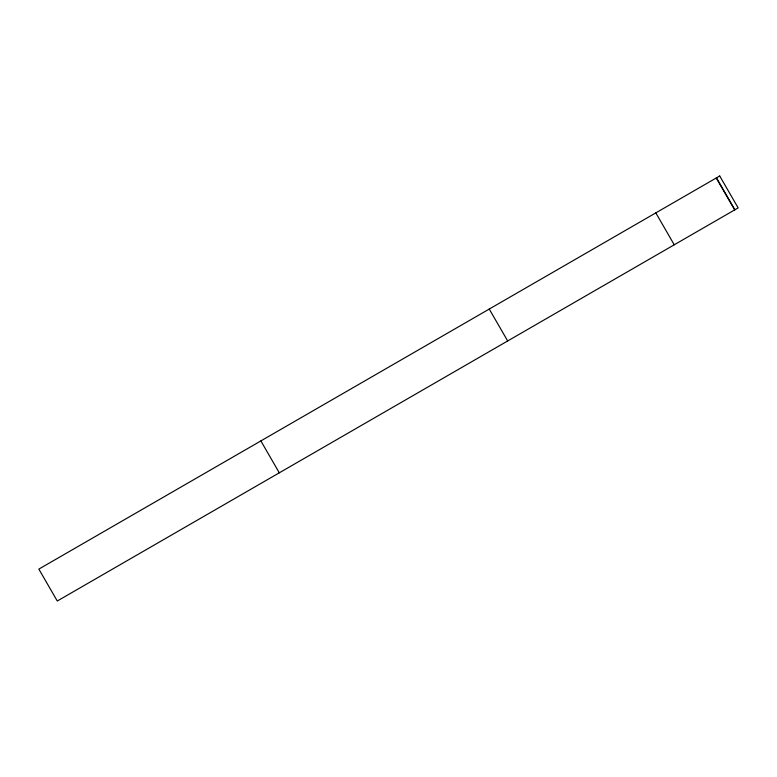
<?xml version="1.0" encoding="UTF-8"?>
<svg xmlns="http://www.w3.org/2000/svg" width="777" height="777" viewBox="0 0 777 777"><rect width="100%" height="100%" fill="white"/><g stroke="black" fill="none" stroke-linecap="round" stroke-linejoin="round"><path stroke-width="1.17" d="M716.491 177.865L734.906 209.771M716.258 178.001L734.673 209.907M655.827 212.888L674.242 244.794M489.248 309.061L507.672 340.967M260.868 440.918L279.293 472.824M719.725 175.99L38.85 569.104L57.275 601.009L738.15 207.896L719.725 175.99"/></g></svg>
